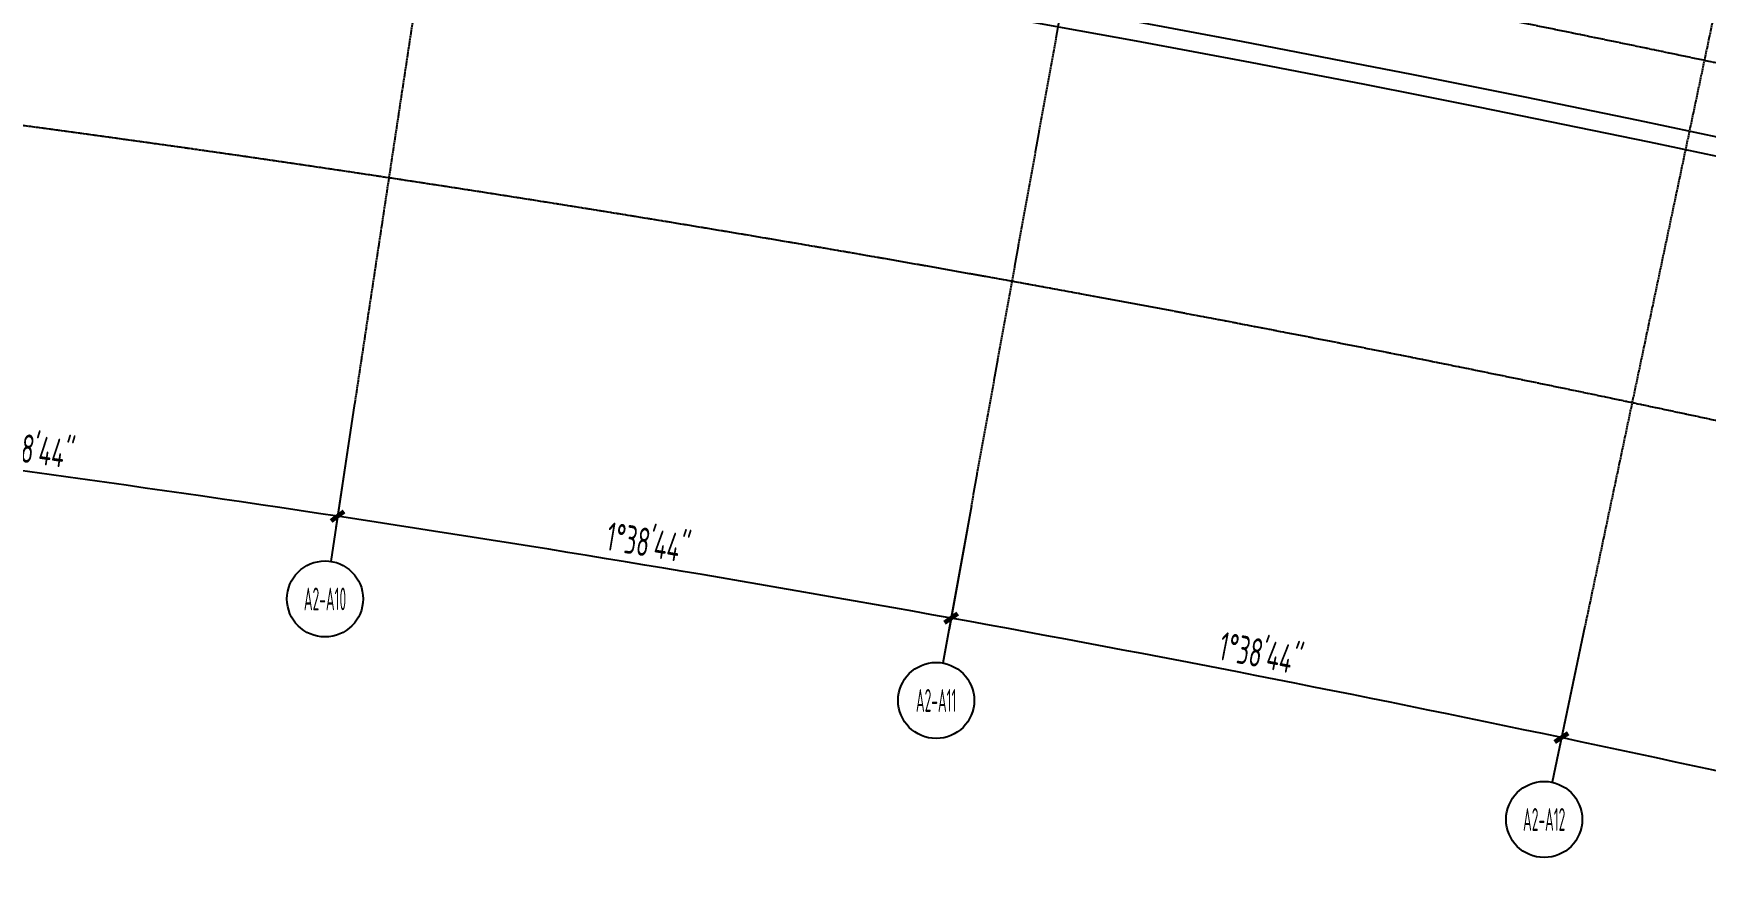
# Model space of a CAD drawing. Header units: millimetres. Extents: x 11536546 to 24947533, y -12764720 to -6308891.
# Drawn here: x 11817366 to 11839339, y -6417502 to -6406441 of the extents above; entities that cross this region are included whole.
import ezdxf
from ezdxf.enums import TextEntityAlignment as Align

# ---------------------------------------------------------------- set-up
doc = ezdxf.new("R2010")
doc.units = ezdxf.units.MM
doc.header["$LTSCALE"] = 10
doc.linetypes.add('A2-RG-AXIS$0$CENTER', pattern=[2, 1.25, -0.25, 0.25, -0.25])
doc.linetypes.add('A2-RG-AXIS$0$DOTE', pattern=[2.42, 2, -0.2, 0.02, -0.2])
for name, color, linetype in [('A2-RB-F5$0$$34$A-DIMS-100', 1, 'Continuous'), ('A2-RG-AXIS$0$A-AXIS', 1, 'Continuous'), ('A2-RG-AXIS$0$A-DIMS-100', 1, 'Continuous'), ('A2-RG-AXIS$0$A-GRID', 1, 'A2-RG-AXIS$0$CENTER'), ('A2-RG-AXIS$0$A-SYMB', 4, 'Continuous'), ('A2-RI-F5$0$A-ROOF-EDGE', 2, 'Continuous')]:
    doc.layers.add(name, color=color, linetype=linetype)
doc.styles.add('A2-RB-F5$0$$0$XD2008', font='hzs.shx', dxfattribs={"width": 0.7, "bigfont": 'hztxt.shx'})
doc.styles.add('A2-RG-AXIS$0$ECADI', font='hzs.shx', dxfattribs={"width": 0.7, "bigfont": 'hztxt.shx'})
doc.styles.add('A2-RG-AXIS$0$XD2008', font='hzs.shx', dxfattribs={"width": 0.7, "bigfont": 'hztxt.shx'})
doc.dimstyles.new('A2-RB-F5$0$$0$XD100$0', dxfattribs={"dimscale": 100, "dimtxt": 3.5, "dimasz": 1, "dimexe": 1, "dimexo": 2, "dimgap": 0.5, "dimtad": 1, "dimdec": 0, "dimdsep": 46, "dimtxsty": 'A2-RB-F5$0$$0$XD2008', "dimblk1": 'A2-RB-F5$0$$20$_ArchTick', "dimblk2": 'A2-RB-F5$0$$20$_ArchTick', "dimsah": 1, "dimcen": 2.5, "dimclrt": 4, "dimaunit": 1, "dimadec": 0, "dimazin": 0, "dimtfac": 1, "dimtdec": 0, "dimtix": 1, "dimtmove": 2, "dimatfit": 3, "dimfxl": 0, "dimtolj": 1, "dimtzin": 0, "dimarcsym": 0})
doc.dimstyles.new('A2-RG-AXIS$0$XD150', dxfattribs={"dimscale": 300, "dimtxt": 2.5, "dimasz": 1.5, "dimexe": 1, "dimexo": 2, "dimgap": 0.5, "dimtad": 1, "dimdec": 0, "dimdsep": 46, "dimtxsty": 'A2-RG-AXIS$0$XD2008', "dimcen": 2.5, "dimclrt": 4, "dimaunit": 1, "dimadec": 3, "dimazin": 0, "dimtfac": 1, "dimtdec": 0, "dimtmove": 2, "dimatfit": 3, "dimfxl": 0, "dimtolj": 1, "dimtzin": 0, "dimarcsym": 0})

# ---------------------------------------------------------------- blocks, each defined once
blk = doc.blocks.new('A2-RG-AXIS$0$ECADI-TAG-GRID')
at = {"color": 13}
blk.add_circle((0, 0), 5, dxfattribs=at)
at = {"style": 'A2-RG-AXIS$0$ECADI', "width": 0.7}
blk.add_attdef('GRID', text='', height=5, dxfattribs=at).set_placement((0, 0), align=Align.MIDDLE)
blk = doc.blocks.new('A2-RG-AXIS$0$_ArchTick')
at = {"color": 0, "linetype": 'ByBlock', "const_width": 0.4}
blk.add_lwpolyline([(-0.5, -0.5), (0.5, 0.5)], dxfattribs=at)
blk = doc.blocks.new('*D541')
at = {"layer": 'A2-RG-AXIS$0$A-DIMS-100', "color": 0, "lineweight": -2, "ltscale": 3, "transparency": 16777216}
for p, q in [((11837693, -6414527), (11837414, -6415848)), ((11845698, -6416335), (11845382, -6417648))]:
    blk.add_line(p, q, dxfattribs=at)
blk.add_arc((11778731, -6694179), 284600, 76.44866, 78.09408, dxfattribs=at)
at = {"layer": 'Defpoints', "color": 0, "ltscale": 3, "transparency": 16777216}
for p in [(11837755, -6414233), (11845769, -6416044), (11842766, -6416876), (11778731, -6694179)]:
    blk.add_point(p, dxfattribs=at)
at = {"layer": 'A2-RG-AXIS$0$A-DIMS-100', "color": 0, "lineweight": -2, "ltscale": 3, "transparency": 16777216, "xscale": 150, "yscale": 150, "zscale": 150}
for p, rotation in [((11837445, -6415701), 168.0940787372952), ((11845417, -6417502), 346.4486599795539)]:
    blk.add_blockref('A2-RG-AXIS$0$_ArchTick', p, dxfattribs=dict(at, rotation=rotation))
at = {"layer": 'A2-RG-AXIS$0$A-DIMS-100', "color": 4, "ltscale": 3, "transparency": 16777216, "insert": (11841503, -6416282), "char_height": 375, "attachment_point": 5, "rotation": 347.2714, "style": 'A2-RG-AXIS$0$XD2008'}
blk.add_mtext('\\A1;1°38\'44"', dxfattribs=at)
blk = doc.blocks.new('*D543')
at = {"layer": 'A2-RG-AXIS$0$A-DIMS-100', "color": 0, "lineweight": -2, "ltscale": 3, "transparency": 16777216}
for p, q in [((11829639, -6412949), (11829398, -6414278)), ((11837693, -6414527), (11837414, -6415848))]:
    blk.add_line(p, q, dxfattribs=at)
blk.add_arc((11778731, -6694179), 284600, 78.09408, 79.7395, dxfattribs=at)
at = {"layer": 'Defpoints', "color": 0, "ltscale": 3, "transparency": 16777216}
for p in [(11829692, -6412654), (11837755, -6414233), (11834777, -6415152), (11778731, -6694179)]:
    blk.add_point(p, dxfattribs=at)
at = {"layer": 'A2-RG-AXIS$0$A-DIMS-100', "color": 0, "lineweight": -2, "ltscale": 3, "transparency": 16777216, "xscale": 150, "yscale": 150, "zscale": 150}
for p, rotation in [((11829425, -6414130), 169.7394974973187), ((11837445, -6415701), 348.094078737238)]:
    blk.add_blockref('A2-RG-AXIS$0$_ArchTick', p, dxfattribs=dict(at, rotation=rotation))
at = {"layer": 'A2-RG-AXIS$0$A-DIMS-100', "color": 4, "ltscale": 3, "transparency": 16777216, "insert": (11833498, -6414594), "char_height": 375, "attachment_point": 5, "rotation": 348.9168, "style": 'A2-RG-AXIS$0$XD2008'}
blk.add_mtext('\\A1;1°38\'44"', dxfattribs=at)
blk = doc.blocks.new('*D492')
at = {"layer": 'A2-RG-AXIS$0$A-DIMS-100', "color": 0, "lineweight": -2, "ltscale": 3, "transparency": 16777216}
for p, q in [((11821542, -6411603), (11821340, -6412938)), ((11829639, -6412949), (11829398, -6414278))]:
    blk.add_line(p, q, dxfattribs=at)
blk.add_arc((11778731, -6694179), 284600, 79.7395, 81.38492, dxfattribs=at)
at = {"layer": 'Defpoints', "color": 0, "ltscale": 3, "transparency": 16777216}
for p in [(11821587, -6411307), (11829692, -6412654), (11826742, -6413658), (11778731, -6694179)]:
    blk.add_point(p, dxfattribs=at)
at = {"layer": 'A2-RG-AXIS$0$A-DIMS-100', "color": 0, "lineweight": -2, "ltscale": 3, "transparency": 16777216, "xscale": 150, "yscale": 150, "zscale": 150}
for p, rotation in [((11821363, -6412790), 171.3849162593364), ((11829425, -6414130), 349.7394974973187)]:
    blk.add_blockref('A2-RG-AXIS$0$_ArchTick', p, dxfattribs=dict(at, rotation=rotation))
at = {"layer": 'A2-RG-AXIS$0$A-DIMS-100', "color": 4, "ltscale": 3, "transparency": 16777216, "insert": (11825447, -6413137), "char_height": 375, "attachment_point": 5, "rotation": 350.5622, "style": 'A2-RG-AXIS$0$XD2008'}
blk.add_mtext('\\A1;1°38\'44"', dxfattribs=at)
blk = doc.blocks.new('*D494')
at = {"layer": 'A2-RG-AXIS$0$A-DIMS-100', "color": 0, "lineweight": -2, "ltscale": 3, "transparency": 16777216}
for p, q in [((11813411, -6410491), (11813247, -6411831)), ((11821542, -6411603), (11821340, -6412938))]:
    blk.add_line(p, q, dxfattribs=at)
blk.add_arc((11778731, -6694179), 284600, 81.38492, 83.03034, dxfattribs=at)
at = {"layer": 'Defpoints', "color": 0, "ltscale": 3, "transparency": 16777216}
for p in [(11813447, -6410193), (11821587, -6411307), (11818667, -6412395), (11778731, -6694179)]:
    blk.add_point(p, dxfattribs=at)
at = {"layer": 'A2-RG-AXIS$0$A-DIMS-100', "color": 0, "lineweight": -2, "ltscale": 3, "transparency": 16777216, "xscale": 150, "yscale": 150, "zscale": 150}
for p, rotation in [((11813265, -6411682), 173.0303374560399), ((11821363, -6412790), 351.3849186940221)]:
    blk.add_blockref('A2-RG-AXIS$0$_ArchTick', p, dxfattribs=dict(at, rotation=rotation))
at = {"layer": 'A2-RG-AXIS$0$A-DIMS-100', "color": 4, "ltscale": 3, "transparency": 16777216, "insert": (11817358, -6411911), "char_height": 375, "attachment_point": 5, "rotation": 352.2076, "style": 'A2-RG-AXIS$0$XD2008'}
blk.add_mtext('\\A1;1°38\'44"', dxfattribs=at)
blk = doc.blocks.new('A2-RI-F5')
at = {"layer": 'A2-RI-F5$0$A-ROOF-EDGE'}
for radius, start, end in [(292750, 76.29192, 95.32205), (292500, 76.24299, 95.37098)]:
    blk.add_arc((11778731, -6694179), radius, start, end, dxfattribs=at)
blk = doc.blocks.new('A2-RB-F5$0$$20$_ArchTick')
at = {"color": 0, "linetype": 'ByBlock', "const_width": 0.4}
blk.add_lwpolyline([(-0.5, -0.5), (0.5, 0.5)], dxfattribs=at)
blk = doc.blocks.new('*D825')
at = {"layer": 'A2-RB-F5$0$$34$A-DIMS-100', "color": 0, "lineweight": -2, "transparency": 16777216}
blk.add_arc((11777755, -6700618), 311153, 81.38492, 82.05228, dxfattribs=at)
at = {"layer": 'Defpoints', "color": 0, "transparency": 16777216}
for p in [(11827609, -6371560), (11821395, -6388037), (11823170, -6392797), (11820157, -6396901), (11821587, -6411307)]:
    blk.add_point(p, dxfattribs=at)
at = {"layer": 'A2-RB-F5$0$$34$A-DIMS-100', "color": 0, "lineweight": -2, "transparency": 16777216, "xscale": 100, "yscale": 100, "zscale": 100}
for p, rotation in [((11820778, -6392454), 172.0522781059821), ((11824364, -6392976), 351.3849183288041)]:
    blk.add_blockref('A2-RB-F5$0$$20$_ArchTick', p, dxfattribs=dict(at, rotation=rotation))
at = {"layer": 'A2-RB-F5$0$$34$A-DIMS-100', "color": 4, "transparency": 16777216, "insert": (11822609, -6392454), "char_height": 350, "attachment_point": 5, "rotation": 351.7186, "style": 'A2-RB-F5$0$$0$XD2008'}
blk.add_mtext('\\A1;0°40\'2"', dxfattribs=at)
blk = doc.blocks.new('A2-RG-AXIS')
at = {"layer": 'A2-RG-AXIS$0$A-AXIS', "ltscale": 3}
for p, q in [((11821587.2, -6411306.8), (11821272.7, -6413383.1)), ((11829692, -6412654), (11829317.9, -6414720.4)), ((11837754.6, -6414233.4), (11837321.4, -6416288.2))]:
    blk.add_line(p, q, dxfattribs=at)
at = {"layer": 'A2-RG-AXIS$0$A-GRID', "linetype": 'A2-RG-AXIS$0$DOTE'}
for p, q in [((11827609, -6371560.4), (11821587.2, -6411306.8)), ((11829692, -6412654), (11836852.5, -6373096.9)), ((11846048.1, -6374898.2), (11837754.6, -6414233.4))]:
    blk.add_line(p, q, dxfattribs=at)
for radius in [293700, 289100]:
    blk.add_arc((11778730.7, -6694178.7), radius, 75.589281, 95.407645, dxfattribs=at)
at = {"layer": 'A2-RG-AXIS$0$A-SYMB'}
ref = blk.add_blockref('A2-RG-AXIS$0$ECADI-TAG-GRID', (11821197.8, -6413877.4), dxfattribs=dict(at, xscale=100, yscale=100, zscale=100))
ref.add_attrib('GRID', 'A2-A10', dxfattribs={"layer": '0', "extrusion": (0, 0, -1), "height": 300, "style": 'A2-RG-AXIS$0$ECADI', "text_generation_flag": 2, "width": 0.5}).set_placement((-11821197.8, -6413877.4), align=Align.MIDDLE)
ref = blk.add_blockref('A2-RG-AXIS$0$ECADI-TAG-GRID', (11829228.8, -6415212.4), dxfattribs=dict(at, xscale=100, yscale=100, zscale=100))
ref.add_attrib('GRID', 'A2-A11', dxfattribs={"layer": '0', "extrusion": (0, 0, -1), "height": 300, "style": 'A2-RG-AXIS$0$ECADI', "text_generation_flag": 2, "width": 0.5}).set_placement((-11829228.8, -6415212.4), align=Align.MIDDLE)
ref = blk.add_blockref('A2-RG-AXIS$0$ECADI-TAG-GRID', (11837218.3, -6416777.5), dxfattribs=dict(at, xscale=100, yscale=100, zscale=100))
ref.add_attrib('GRID', 'A2-A12', dxfattribs={"layer": '0', "extrusion": (0, 0, -1), "height": 300, "style": 'A2-RG-AXIS$0$ECADI', "text_generation_flag": 2, "width": 0.5}).set_placement((-11837218.3, -6416777.5), align=Align.MIDDLE)
at = {"layer": 'A2-RG-AXIS$0$A-DIMS-100', "ltscale": 3}
for base, p1, p2, picture, middle in [((11818667, -6412394.7), (11813447.2, -6410192.8), (11821587.2, -6411306.8), '*D494', (11817358.3, -6411911.3)), ((11826741.7, -6413657.6), (11829692, -6412654), (11821587.2, -6411306.8), '*D492', (11825447.4, -6413136.8)), ((11834776.8, -6415151.8), (11837754.6, -6414233.4), (11829692, -6412654), '*D543', (11833497.9, -6414594.1)), ((11842765.6, -6416876.2), (11845768.7, -6416043.6), (11837754.6, -6414233.4), '*D541', (11841503.4, -6416282))]:
    dim = blk.add_angular_dim_3p(base=base, center=(11778730.7, -6694178.7), p1=p1, p2=p2, dimstyle='A2-RG-AXIS$0$XD150', override={"dimscale": 150, "dimasz": 1, "dimblk": 'A2-RG-AXIS$0$_ArchTick', "dimadec": 4}, dxfattribs=at)
    dim.commit()
    dim.dimension.update_dxf_attribs({"geometry": picture, "text_midpoint": middle})
blk = doc.blocks.new('A2-RB-F5')
at = {"layer": 'A2-RB-F5$0$$34$A-DIMS-100'}
dim = blk.add_angular_dim_2l(base=(11823169.7, -6392797.3), line1=((11820157.2, -6396901.3), (11821394.7, -6388037.3)), line2=((11827609, -6371560.4), (11821587.2, -6411306.8)), dimstyle='A2-RB-F5$0$$0$XD100$0', override={"dimadec": 4}, dxfattribs=at)
dim.commit()
dim.dimension.update_dxf_attribs({"geometry": '*D825', "text_midpoint": (11822609.2, -6392454.1)})

msp = doc.modelspace()

# ---------------------------------------------------------------- block references
for name in ['A2-RG-AXIS', 'A2-RI-F5', 'A2-RB-F5', 'A2-RB-F5']:
    msp.add_blockref(name, (0, 0))

doc.saveas('drawing.dxf')
